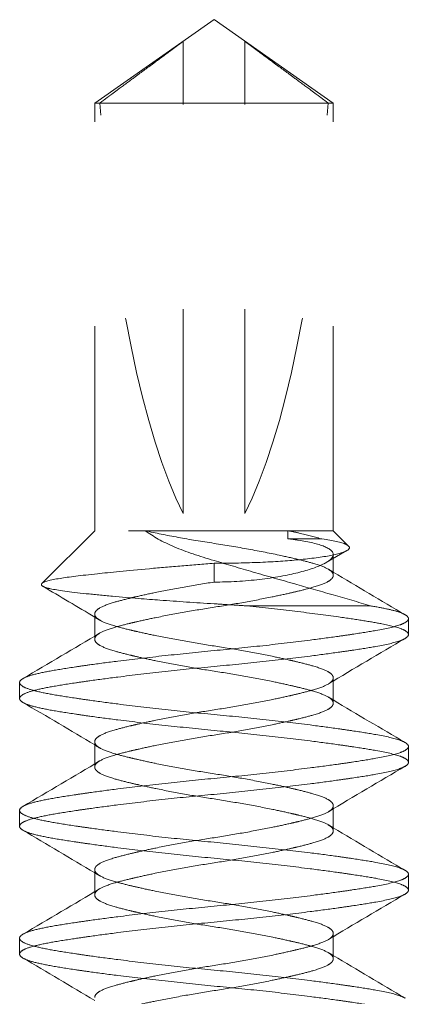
# Model space of a CAD drawing. Header units: inches. Extents: x 1.06 to 4.68, y 2.75 to 9.78.
# Drawn here: x 2.2364 to 2.4264, y 9.3053 to 9.7835 of the extents above; entities that cross this region are included whole.
import ezdxf

# ---------------------------------------------------------------- set-up
doc = ezdxf.new("R2010")
doc.units = ezdxf.units.IN
doc.header["$LTSCALE"] = 0.5
doc.header["$MEASUREMENT"] = 0
doc.linetypes.add('HIDDEN2', pattern=[0.1875, 0.125, -0.0625])
doc.layers.add('SHADE-BRACKET_SCREW', color=7, linetype='Continuous', lineweight=5)
doc.layers.add('SUB-BRACKET_HARDWARE', color=7, linetype='HIDDEN2', lineweight=5)

# ---------------------------------------------------------------- blocks, each defined once
blk = doc.blocks.new('SCREW1-085582')
at = {"layer": 'SUB-BRACKET_HARDWARE', "extrusion": (1, 6.12323e-17, 0)}
for p, q in [((10.07258, 3.66), (10.0143, 3.61919)), ((10.07258, 3.66), (10.13086, 3.61919)), ((10.05758, 3.41842), (10.05758, 3.64935)), ((10.0143, 3.41), (10.0143, 3.61919)), ((10.0143, 3.61919), (10.07258, 3.61919)), ((10.07258, 3.61919), (10.08758, 3.61919)), ((10.08758, 3.41842), (10.08758, 3.61919)), ((10.08758, 3.61919), (10.12836, 3.61919)), ((10.12836, 3.61919), (10.13086, 3.61919)), ((10.13086, 3.41), (10.13086, 3.61919)), ((9.98848, 3.38418), (10.0143, 3.41)), ((10.13086, 3.41), (10.0143, 3.41)), ((10.10873, 3.4061), (10.10873, 3.41)), ((10.13836, 3.4025), (10.13086, 3.41)), ((10.12466, 3.4061), (10.10873, 3.4061)), ((10.12732, 3.3944), (10.13754, 3.40031)), ((10.13086, 3.39645), (10.13086, 3.39837)), ((10.13086, 3.38823), (10.13086, 3.39645)), ((10.07258, 3.3849), (10.07258, 3.39409)), ((10.08862, 3.37328), (10.149, 3.37328)), ((10.0143, 3.35849), (10.0143, 3.36927)), ((10.16758, 3.35922), (10.16758, 3.36703)), ((10.0143, 3.35698), (10.0143, 3.35849)), ((10.13086, 3.33651), (10.13086, 3.33802)), ((9.97758, 3.33577), (9.97758, 3.32798)), ((10.13086, 3.32573), (10.13086, 3.33651)), ((10.0143, 3.29599), (10.0143, 3.30677)), ((10.16758, 3.29672), (10.16758, 3.30453)), ((10.0143, 3.29448), (10.0143, 3.29599)), ((9.97758, 3.27327), (9.97758, 3.26547)), ((10.13086, 3.27401), (10.13086, 3.27552)), ((10.13086, 3.26323), (10.13086, 3.27401)), ((10.0143, 3.23349), (10.0143, 3.24427)), ((10.16758, 3.23422), (10.16758, 3.24203)), ((10.0143, 3.23198), (10.0143, 3.23349)), ((9.97758, 3.21077), (9.97758, 3.20297)), ((10.13086, 3.21151), (10.13086, 3.21302)), ((10.13086, 3.20073), (10.13086, 3.21151))]:
    blk.add_line(p, q, dxfattribs=at)
at = {"layer": 'SUB-BRACKET_HARDWARE', "extrusion": (0, 0, -1)}
blk.add_ellipse((10.07258, 3.64835), major_axis=(0.01094, -0.25405), ratio=0.225326, start_param=0.449122, end_param=1.465476, dxfattribs=at)
at = {"layer": 'SUB-BRACKET_HARDWARE'}
blk.add_ellipse((10.07258, 3.64835), major_axis=(0.01094, 0.25405), ratio=0.225326, start_param=-2.692471, end_param=-1.676117, dxfattribs=at)
for points, weights, knots in [([(10.05758, 3.64935), (10.05593, 3.64815), (10.04525, 3.6403), (10.01928, 3.62103), (10.0168, 3.61919)], [21.9940153387, 20.1124455316, 12.9121312747, 6.87332440403, 6.57973969761], [-0.1946138, -0.1946138, -0.1946138, -0.1564904, -0.0538459, -0.0486248, -0.0486248, -0.0486248]), ([(10.08758, 3.61919), (10.08758, 3.62451), (10.08758, 3.64425), (10.08758, 3.649), (10.08758, 3.64935)], [5.68002516089, 6.33664944045, 11.1021401343, 13.5522705344, 13.7808323557], [-2.2084906, -2.2084906, -2.2084906, -2.129959, -1.5888945, -1.333224, -1.333224, -1.333224]), ([(10.08758, 3.64935), (10.08923, 3.64815), (10.0999, 3.6403), (10.12588, 3.62103), (10.12836, 3.61919)], [21.9940153387, 20.1124455316, 12.9121312747, 6.87332440403, 6.57973969761], [-0.1946138, -0.1946138, -0.1946138, -0.1564904, -0.0538459, -0.0486248, -0.0486248, -0.0486248])]:
    blk.add_rational_spline(points, weights, degree=2, knots=knots, dxfattribs=at)
for points, knots in [([(10.07258, 3.39545), (10.06546, 3.39753), (10.05896, 3.39968), (10.04744, 3.4046), (10.04273, 3.40724), (10.03899, 3.41)], [0.0000027, 0.0000027, 0.0000027, 0.0000027, 0.0586655, 0.0586655, 0.1167206, 0.1167206, 0.1167206, 0.1167206]), ([(10.07258, 3.40385), (10.06664, 3.40477), (10.06075, 3.40572), (10.04935, 3.40781), (10.04391, 3.40892), (10.03899, 3.41)], [0, 0, 0, 0, 0.04577914, 0.04577914, 0.09242014, 0.09242014, 0.09242014, 0.09242014]), ([(10.10873, 3.41), (10.11064, 3.40964), (10.11247, 3.40926), (10.11784, 3.40806), (10.12136, 3.40712), (10.12466, 3.4061)], [-0.14947036, -0.14947036, -0.14947036, -0.14947036, -0.13332476, -0.13332476, -0.09946102, -0.09946102, -0.09946102, -0.09946102]), ([(10.13086, 3.39837), (10.13086, 3.39974), (10.1294, 3.40112), (10.12343, 3.40355), (10.11892, 3.4046), (10.11215, 3.40566), (10.11049, 3.40589), (10.10873, 3.4061)], [0, 0, 0, 0, 0.056605, 0.056605, 0.11321, 0.11321, 0.1298162, 0.1298162, 0.1298162, 0.1298162]), ([(10.12466, 3.4061), (10.12489, 3.40607), (10.12512, 3.40604), (10.13074, 3.40526), (10.13493, 3.40433), (10.13764, 3.40306), (10.13807, 3.40278), (10.13836, 3.4025)], [0.43629108, 0.43629108, 0.43629108, 0.43629108, 0.43913625, 0.43913625, 0.50797843, 0.50797843, 0.52714597, 0.52714597, 0.52714597, 0.52714597]), ([(10.13086, 3.38823), (10.13086, 3.38874), (10.13064, 3.38926), (10.12979, 3.39028), (10.12916, 3.39077), (10.12671, 3.3922), (10.12435, 3.39307), (10.11923, 3.39458), (10.11686, 3.3952), (10.11149, 3.3965), (10.1085, 3.39719), (10.10041, 3.39894), (10.09506, 3.39998), (10.08396, 3.40199), (10.07828, 3.40296), (10.07258, 3.40385)], [0, 0, 0, 0, 0.0224105, 0.0224105, 0.044451, 0.044451, 0.0873114, 0.0873114, 0.1164624, 0.1164624, 0.1465608, 0.1465608, 0.1921639, 0.1921639, 0.2362429, 0.2362429, 0.2362429, 0.2362429]), ([(10.13836, 3.4025), (10.13907, 3.40176), (10.13877, 3.40101), (10.13609, 3.39947), (10.13315, 3.39858), (10.12454, 3.39698), (10.11887, 3.39626), (10.10732, 3.39522), (10.10078, 3.39479), (10.08685, 3.39422), (10.07945, 3.39409), (10.07258, 3.39409)], [0.527146, 0.527146, 0.527146, 0.527146, 0.5768206, 0.5768206, 0.6359481, 0.6359481, 0.6950756, 0.6950756, 0.7474303, 0.7474303, 0.799785, 0.799785, 0.799785, 0.799785]), ([(10.14897, 3.37332), (10.143, 3.37513), (10.13693, 3.37685), (10.12405, 3.38056), (10.11761, 3.38243), (10.10532, 3.38592), (10.09851, 3.38783), (10.08515, 3.39171), (10.07885, 3.39361), (10.07258, 3.39545)], [0, 0, 0, 0, 0.0611793, 0.0611793, 0.1281127, 0.1281127, 0.2091743, 0.2091743, 0.2861476, 0.2861476, 0.2861476, 0.2861476]), ([(10.07258, 3.39409), (10.06735, 3.39369), (10.06208, 3.39327), (10.05147, 3.39239), (10.04615, 3.39193), (10.03009, 3.39045), (10.0217, 3.38962), (10.00755, 3.38812), (10.00159, 3.38741), (9.99238, 3.38591), (9.98934, 3.38504), (9.98848, 3.38418)], [0, 0, 0, 0, 0.0400925, 0.0400925, 0.0816926, 0.0816926, 0.1701856, 0.1701856, 0.2875013, 0.2875013, 0.4262931, 0.4262931, 0.4262931, 0.4262931]), ([(10.07258, 3.3849), (10.0799, 3.3849), (10.08769, 3.38535), (10.10196, 3.38703), (10.10846, 3.38824), (10.11883, 3.3908), (10.12336, 3.39234), (10.12671, 3.39406), (10.12702, 3.39423), (10.12732, 3.3944)], [-0.850164, -0.850164, -0.850164, -0.850164, -0.79436, -0.79436, -0.738556, -0.738556, -0.6814374, -0.6814374, -0.6750845, -0.6750845, -0.6750845, -0.6750845]), ([(10.07258, 3.3726), (10.07745, 3.37335), (10.0823, 3.37414), (10.09189, 3.37584), (10.09658, 3.37675), (10.10391, 3.37826), (10.1067, 3.37886), (10.11082, 3.3798), (10.11226, 3.38013), (10.11631, 3.38111), (10.11872, 3.38173), (10.12403, 3.38326), (10.12651, 3.38417), (10.12908, 3.38561), (10.12974, 3.38612), (10.13063, 3.38716), (10.13086, 3.38769), (10.13086, 3.38823)], [0, 0, 0, 0, 0.0376006, 0.0376006, 0.0764939, 0.0764939, 0.1025993, 0.1025993, 0.1175492, 0.1175492, 0.1467119, 0.1467119, 0.1906799, 0.1906799, 0.2132836, 0.2132836, 0.2362862, 0.2362862, 0.2362862, 0.2362862]), ([(9.98848, 3.38418), (9.98803, 3.38373), (9.98817, 3.3833), (9.98889, 3.38286), (9.9889, 3.38285), (9.98891, 3.38284)], [0, 0, 0, 0, 0.04340202, 0.04340202, 0.04418271, 0.04418271, 0.04418271, 0.04418271]), ([(9.98891, 3.38284), (9.98963, 3.38242), (9.99091, 3.38201), (9.99624, 3.38087), (10.00193, 3.38011), (10.01403, 3.37882), (10.01832, 3.37839), (10.03167, 3.37716), (10.03996, 3.37653), (10.05461, 3.37545), (10.06356, 3.37483), (10.07258, 3.37428)], [0.0441827, 0.0441827, 0.0441827, 0.0441827, 0.0872327, 0.0872327, 0.1699536, 0.1699536, 0.2087865, 0.2087865, 0.2819431, 0.2819431, 0.382057, 0.382057, 0.382057, 0.382057]), ([(10.07258, 3.3849), (10.06762, 3.38413), (10.0627, 3.38333), (10.05297, 3.38161), (10.04821, 3.38068), (10.0408, 3.37915), (10.03798, 3.37854), (10.03386, 3.37759), (10.03244, 3.37726), (10.02843, 3.37628), (10.02605, 3.37566), (10.02089, 3.37415), (10.01849, 3.37326), (10.01602, 3.37184), (10.01538, 3.37135), (10.01452, 3.37032), (10.0143, 3.3698), (10.0143, 3.36927)], [0, 0, 0, 0, 0.0382085, 0.0382085, 0.0777249, 0.0777249, 0.1042307, 0.1042307, 0.1191807, 0.1191807, 0.148348, 0.148348, 0.1914987, 0.1914987, 0.2136921, 0.2136921, 0.2362629, 0.2362629, 0.2362629, 0.2362629]), ([(10.01667, 3.35992), (10.01674, 3.35996), (10.01681, 3.36), (10.01853, 3.36098), (10.02094, 3.36187), (10.02613, 3.36339), (10.02852, 3.36401), (10.03253, 3.36498), (10.03396, 3.36531), (10.03808, 3.36625), (10.0409, 3.36687), (10.04829, 3.36839), (10.05303, 3.36927), (10.06273, 3.371), (10.06764, 3.37183), (10.07258, 3.3726)], [0.0430571, 0.0430571, 0.0430571, 0.0430571, 0.0448959, 0.0448959, 0.0881832, 0.0881832, 0.1173172, 0.1173172, 0.1322566, 0.1322566, 0.1586672, 0.1586672, 0.1980544, 0.1980544, 0.2361661, 0.2361661, 0.2361661, 0.2361661]), ([(10.07258, 3.37428), (10.0752, 3.37412), (10.07782, 3.37396), (10.08309, 3.37363), (10.08573, 3.37347), (10.08836, 3.3733)], [0, 0, 0, 0, 0.02001793, 0.02001793, 0.04021318, 0.04021318, 0.04021318, 0.04021318]), ([(10.16758, 3.35922), (10.16758, 3.3597), (10.16729, 3.36017), (10.16614, 3.3611), (10.16529, 3.36155), (10.16197, 3.36285), (10.15876, 3.36367), (10.15184, 3.36502), (10.14869, 3.36556), (10.1416, 3.36668), (10.13769, 3.36726), (10.12698, 3.36877), (10.11982, 3.3697), (10.10466, 3.37155), (10.09675, 3.37245), (10.08862, 3.37328)], [-0.3410864, -0.3410864, -0.3410864, -0.3410864, -0.3081919, -0.3081919, -0.2757294, -0.2757294, -0.2126549, -0.2126549, -0.1708128, -0.1708128, -0.128584, -0.128584, -0.0639193, -0.0639193, -0.0007293, -0.0007293, -0.0007293, -0.0007293]), ([(10.149, 3.3733), (10.15197, 3.3728), (10.15462, 3.3723), (10.15925, 3.37131), (10.16121, 3.37081), (10.16413, 3.36985), (10.16518, 3.3694), (10.16596, 3.36894)], [-0.1543646, -0.1543646, -0.1543646, -0.1543646, -0.1160835, -0.1160835, -0.0773865, -0.0773865, -0.0448581, -0.0448581, -0.0448581, -0.0448581]), ([(10.0143, 3.36927), (10.0143, 3.36875), (10.01452, 3.36823), (10.01539, 3.3672), (10.01603, 3.3667), (10.01853, 3.36527), (10.02094, 3.36438), (10.02613, 3.36286), (10.02852, 3.36224), (10.03253, 3.36127), (10.03396, 3.36094), (10.03808, 3.36), (10.0409, 3.35938), (10.04829, 3.35786), (10.05303, 3.35698), (10.06273, 3.35525), (10.06764, 3.35442), (10.07258, 3.35365)], [0, 0, 0, 0, 0.0226388, 0.0226388, 0.0448959, 0.0448959, 0.0881833, 0.0881833, 0.1173173, 0.1173173, 0.1322567, 0.1322567, 0.158667, 0.158667, 0.1980531, 0.1980531, 0.2361662, 0.2361662, 0.2361662, 0.2361662]), ([(10.16758, 3.36703), (10.16758, 3.3665), (10.16722, 3.36597), (10.1658, 3.36494), (10.16475, 3.36445), (10.16068, 3.36303), (10.15675, 3.36213), (10.1483, 3.36062), (10.14444, 3.36001), (10.13795, 3.35903), (10.13565, 3.3587), (10.12895, 3.35776), (10.12436, 3.35715), (10.11229, 3.35561), (10.10455, 3.35468), (10.08869, 3.35295), (10.08065, 3.35216), (10.07258, 3.3514)], [-0.3815948, -0.3815948, -0.3815948, -0.3815948, -0.3450171, -0.3450171, -0.3090362, -0.3090362, -0.2390077, -0.2390077, -0.1922337, -0.1922337, -0.1682771, -0.1682771, -0.1255273, -0.1255273, -0.0618201, -0.0618201, 0, 0, 0, 0]), ([(10.16596, 3.36894), (10.1661, 3.36886), (10.16623, 3.36877), (10.16717, 3.36814), (10.16758, 3.36759), (10.16758, 3.36703)], [-0.04485814, -0.04485814, -0.04485814, -0.04485814, -0.03905563, -0.03905563, 0, 0, 0, 0]), ([(10.0143, 3.35698), (10.0143, 3.3575), (10.01452, 3.35802), (10.01535, 3.359), (10.01592, 3.35947), (10.01667, 3.35992)], [0, 0, 0, 0, 0.02263878, 0.02263878, 0.04305706, 0.04305706, 0.04305706, 0.04305706]), ([(10.07258, 3.3436), (10.08065, 3.34437), (10.08869, 3.34522), (10.10455, 3.34695), (10.11228, 3.34783), (10.12436, 3.34934), (10.12895, 3.34997), (10.13565, 3.35091), (10.13795, 3.35124), (10.14444, 3.3522), (10.1483, 3.35281), (10.15675, 3.35433), (10.16068, 3.35521), (10.16475, 3.35665), (10.1658, 3.35715), (10.16722, 3.35818), (10.16758, 3.3587), (10.16758, 3.35922)], [-0.3815446, -0.3815446, -0.3815446, -0.3815446, -0.319687, -0.319687, -0.255972, -0.255972, -0.213231, -0.213231, -0.1892809, -0.1892809, -0.1425291, -0.1425291, -0.0725262, -0.0725262, -0.0365615, -0.0365615, 0, 0, 0, 0]), ([(10.07258, 3.34135), (10.0677, 3.3421), (10.06285, 3.34289), (10.05327, 3.34459), (10.04858, 3.3455), (10.04125, 3.34701), (10.03845, 3.34761), (10.03434, 3.34855), (10.0329, 3.34888), (10.02885, 3.34986), (10.02644, 3.35048), (10.02113, 3.35201), (10.01865, 3.35292), (10.01608, 3.35436), (10.01542, 3.35487), (10.01452, 3.35591), (10.0143, 3.35644), (10.0143, 3.35698)], [0, 0, 0, 0, 0.0376006, 0.0376006, 0.0764939, 0.0764939, 0.1025993, 0.1025993, 0.1175492, 0.1175492, 0.1467119, 0.1467119, 0.1906799, 0.1906799, 0.2132836, 0.2132836, 0.2362862, 0.2362862, 0.2362862, 0.2362862]), ([(10.07258, 3.35365), (10.07746, 3.3529), (10.08231, 3.35211), (10.0919, 3.35041), (10.09659, 3.3495), (10.10392, 3.34799), (10.10671, 3.34739), (10.11083, 3.34645), (10.11227, 3.34611), (10.11631, 3.34513), (10.11873, 3.34451), (10.12403, 3.34299), (10.12651, 3.34208), (10.12908, 3.34064), (10.12974, 3.34013), (10.13063, 3.33909), (10.13086, 3.33856), (10.13086, 3.33802)], [0, 0, 0, 0, 0.0376132, 0.0376132, 0.0765194, 0.0765194, 0.1026331, 0.1026331, 0.1175829, 0.1175829, 0.1467457, 0.1467457, 0.1906969, 0.1906969, 0.2132923, 0.2132923, 0.2362859, 0.2362859, 0.2362859, 0.2362859]), ([(10.07258, 3.3514), (10.0645, 3.35063), (10.05646, 3.34978), (10.0406, 3.34804), (10.03286, 3.34717), (10.02078, 3.34565), (10.01619, 3.34503), (10.00949, 3.34409), (10.00719, 3.34376), (10.00059, 3.34278), (9.99664, 3.34215), (9.98981, 3.34092), (9.98694, 3.34032), (9.98231, 3.33908), (9.98055, 3.33845), (9.97818, 3.33713), (9.97758, 3.33645), (9.97758, 3.33577)], [0.3815365, 0.3815365, 0.3815365, 0.3815365, 0.4434408, 0.4434408, 0.5072035, 0.5072035, 0.5499758, 0.5499758, 0.5739351, 0.5739351, 0.6219117, 0.6219117, 0.6691274, 0.6691274, 0.7158819, 0.7158819, 0.7631942, 0.7631942, 0.7631942, 0.7631942]), ([(9.97919, 3.32606), (9.97812, 3.32669), (9.97758, 3.32733), (9.97758, 3.32866), (9.97818, 3.32934), (9.98056, 3.33065), (9.98231, 3.33128), (9.98694, 3.33251), (9.98982, 3.33312), (9.99665, 3.33435), (10.0006, 3.33498), (10.0072, 3.33596), (10.0095, 3.3363), (10.0162, 3.33724), (10.02079, 3.33785), (10.03287, 3.33938), (10.0406, 3.34032), (10.05646, 3.34205), (10.0645, 3.34284), (10.07258, 3.3436)], [0, 0, 0, 0, 0.0449162, 0.0449162, 0.0922439, 0.0922439, 0.138959, 0.138959, 0.1861917, 0.1861917, 0.2341723, 0.2341723, 0.258129, 0.258129, 0.3008839, 0.3008839, 0.3645991, 0.3645991, 0.4264273, 0.4264273, 0.4264273, 0.4264273]), ([(10.13086, 3.32573), (10.13086, 3.32625), (10.13064, 3.32677), (10.12977, 3.3278), (10.12913, 3.3283), (10.12663, 3.32973), (10.12422, 3.33062), (10.11903, 3.33214), (10.11664, 3.33276), (10.11262, 3.33373), (10.1112, 3.33406), (10.10708, 3.335), (10.10426, 3.33562), (10.09687, 3.33714), (10.09213, 3.33802), (10.08243, 3.33975), (10.07751, 3.34058), (10.07258, 3.34135)], [0, 0, 0, 0, 0.0226388, 0.0226388, 0.0448959, 0.0448959, 0.0881832, 0.0881832, 0.1173172, 0.1173172, 0.1322566, 0.1322566, 0.1586672, 0.1586672, 0.1980544, 0.1980544, 0.2361661, 0.2361661, 0.2361661, 0.2361661]), ([(10.13086, 3.33802), (10.13086, 3.3375), (10.13064, 3.33698), (10.1298, 3.336), (10.12923, 3.33553), (10.12849, 3.33508)], [0, 0, 0, 0, 0.02263878, 0.02263878, 0.04305706, 0.04305706, 0.04305706, 0.04305706]), ([(9.97758, 3.33577), (9.97758, 3.33577), (9.97758, 3.33577), (9.97758, 3.33509), (9.97818, 3.33441), (9.98056, 3.3331), (9.98231, 3.33247), (9.98694, 3.33124), (9.98982, 3.33063), (9.99665, 3.3294), (10.0006, 3.32877), (10.0072, 3.32779), (10.0095, 3.32745), (10.0162, 3.32651), (10.02079, 3.3259), (10.03287, 3.32437), (10.0406, 3.32343), (10.05646, 3.3217), (10.0645, 3.32091), (10.07258, 3.32015)], [0, 0, 0, 0, 0.0000258, 0.0000258, 0.0473536, 0.0473536, 0.0940686, 0.0940686, 0.1413013, 0.1413013, 0.1892819, 0.1892819, 0.2132386, 0.2132386, 0.2559934, 0.2559934, 0.3197086, 0.3197086, 0.3815365, 0.3815365, 0.3815365, 0.3815365]), ([(10.12849, 3.33508), (10.12842, 3.33504), (10.12835, 3.335), (10.12663, 3.33402), (10.12422, 3.33313), (10.11903, 3.33161), (10.11664, 3.33099), (10.11262, 3.33002), (10.1112, 3.32969), (10.10708, 3.32875), (10.10426, 3.32813), (10.09687, 3.32661), (10.09213, 3.32573), (10.08243, 3.324), (10.07751, 3.32317), (10.07258, 3.3224)], [0.0430571, 0.0430571, 0.0430571, 0.0430571, 0.0448959, 0.0448959, 0.0881832, 0.0881832, 0.1173172, 0.1173172, 0.1322566, 0.1322566, 0.1586674, 0.1586674, 0.198055, 0.198055, 0.2361669, 0.2361669, 0.2361669, 0.2361669]), ([(10.07258, 3.31235), (10.0645, 3.31312), (10.05646, 3.31397), (10.0406, 3.31571), (10.03286, 3.31658), (10.02078, 3.3181), (10.01619, 3.31872), (10.00949, 3.31966), (10.00719, 3.31999), (10.00059, 3.32097), (9.99664, 3.3216), (9.98981, 3.32283), (9.98694, 3.32343), (9.98231, 3.32467), (9.98055, 3.3253), (9.97931, 3.32599), (9.97925, 3.32603), (9.97919, 3.32606)], [0.4264273, 0.4264273, 0.4264273, 0.4264273, 0.4883309, 0.4883309, 0.5520931, 0.5520931, 0.594865, 0.594865, 0.6188243, 0.6188243, 0.6668009, 0.6668009, 0.7140166, 0.7140166, 0.7607711, 0.7607711, 0.7631931, 0.7631931, 0.7631931, 0.7631931]), ([(10.07258, 3.3101), (10.07745, 3.31085), (10.0823, 3.31164), (10.09189, 3.31334), (10.09658, 3.31425), (10.10391, 3.31576), (10.1067, 3.31636), (10.11082, 3.3173), (10.11226, 3.31763), (10.11631, 3.31861), (10.11872, 3.31923), (10.12403, 3.32076), (10.12651, 3.32167), (10.12908, 3.32311), (10.12974, 3.32362), (10.13063, 3.32466), (10.13086, 3.32519), (10.13086, 3.32573)], [0, 0, 0, 0, 0.0376006, 0.0376006, 0.0764939, 0.0764939, 0.1025993, 0.1025993, 0.1175492, 0.1175492, 0.1467119, 0.1467119, 0.1906799, 0.1906799, 0.2132836, 0.2132836, 0.2362862, 0.2362862, 0.2362862, 0.2362862]), ([(10.07258, 3.3224), (10.0677, 3.32165), (10.06285, 3.32086), (10.05326, 3.31916), (10.04857, 3.31825), (10.04124, 3.31674), (10.03844, 3.31614), (10.03433, 3.3152), (10.03289, 3.31486), (10.02884, 3.31388), (10.02643, 3.31326), (10.02113, 3.31174), (10.01865, 3.31083), (10.01608, 3.30939), (10.01542, 3.30888), (10.01452, 3.30784), (10.0143, 3.30731), (10.0143, 3.30677)], [0, 0, 0, 0, 0.0376135, 0.0376135, 0.07652, 0.07652, 0.1026338, 0.1026338, 0.1175837, 0.1175837, 0.1467465, 0.1467465, 0.1906976, 0.1906976, 0.213293, 0.213293, 0.2362867, 0.2362867, 0.2362867, 0.2362867]), ([(10.07258, 3.32015), (10.08065, 3.31938), (10.08868, 3.31853), (10.10453, 3.3168), (10.11226, 3.31592), (10.12433, 3.31441), (10.12892, 3.31379), (10.13562, 3.31285), (10.13793, 3.31252), (10.14442, 3.31156), (10.14828, 3.31094), (10.15673, 3.30942), (10.16067, 3.30854), (10.16443, 3.30721), (10.1653, 3.30683), (10.16596, 3.30644)], [-0.3815436, -0.3815436, -0.3815436, -0.3815436, -0.3197221, -0.3197221, -0.2560438, -0.2560438, -0.2133263, -0.2133263, -0.1893768, -0.1893768, -0.1426269, -0.1426269, -0.072576, -0.072576, -0.0448557, -0.0448557, -0.0448557, -0.0448557]), ([(10.01667, 3.29742), (10.01674, 3.29746), (10.01681, 3.2975), (10.01853, 3.29848), (10.02094, 3.29937), (10.02613, 3.30089), (10.02852, 3.30151), (10.03253, 3.30248), (10.03396, 3.30281), (10.03808, 3.30375), (10.0409, 3.30437), (10.04829, 3.30589), (10.05303, 3.30677), (10.06273, 3.3085), (10.06764, 3.30933), (10.07258, 3.3101)], [0.0430571, 0.0430571, 0.0430571, 0.0430571, 0.0448959, 0.0448959, 0.0881832, 0.0881832, 0.1173172, 0.1173172, 0.1322566, 0.1322566, 0.1586672, 0.1586672, 0.1980544, 0.1980544, 0.2361661, 0.2361661, 0.2361661, 0.2361661]), ([(10.16758, 3.29672), (10.16758, 3.29725), (10.16722, 3.29778), (10.1658, 3.29881), (10.16475, 3.2993), (10.16068, 3.30072), (10.15675, 3.30162), (10.1483, 3.30313), (10.14444, 3.30374), (10.13795, 3.30472), (10.13565, 3.30505), (10.12895, 3.30599), (10.12436, 3.3066), (10.11229, 3.30814), (10.10455, 3.30907), (10.08869, 3.3108), (10.08065, 3.31159), (10.07258, 3.31235)], [-0.3815946, -0.3815946, -0.3815946, -0.3815946, -0.3450167, -0.3450167, -0.3090356, -0.3090356, -0.2390069, -0.2390069, -0.1922329, -0.1922329, -0.1682763, -0.1682763, -0.1255268, -0.1255268, -0.0618199, -0.0618199, 0, 0, 0, 0]), ([(10.0143, 3.30677), (10.0143, 3.30625), (10.01452, 3.30573), (10.01539, 3.3047), (10.01603, 3.3042), (10.01853, 3.30277), (10.02094, 3.30188), (10.02613, 3.30036), (10.02852, 3.29974), (10.03253, 3.29877), (10.03396, 3.29844), (10.03808, 3.2975), (10.0409, 3.29688), (10.04829, 3.29536), (10.05303, 3.29448), (10.06273, 3.29275), (10.06764, 3.29192), (10.07258, 3.29115)], [0, 0, 0, 0, 0.0226388, 0.0226388, 0.0448959, 0.0448959, 0.0881832, 0.0881832, 0.1173172, 0.1173172, 0.1322566, 0.1322566, 0.1586674, 0.1586674, 0.1980551, 0.1980551, 0.2361669, 0.2361669, 0.2361669, 0.2361669]), ([(10.16596, 3.30644), (10.16616, 3.30632), (10.16634, 3.30621), (10.16722, 3.30557), (10.16758, 3.30505), (10.16758, 3.30453)], [-0.04485565, -0.04485565, -0.04485565, -0.04485565, -0.03658698, -0.03658698, 0, 0, 0, 0]), ([(10.16758, 3.30453), (10.16758, 3.304), (10.16722, 3.30347), (10.1658, 3.30244), (10.16475, 3.30195), (10.16068, 3.30053), (10.15675, 3.29963), (10.1483, 3.29812), (10.14444, 3.29751), (10.13795, 3.29653), (10.13565, 3.2962), (10.12895, 3.29526), (10.12436, 3.29465), (10.11229, 3.29311), (10.10455, 3.29218), (10.08869, 3.29045), (10.08065, 3.28966), (10.07258, 3.2889)], [-0.3815953, -0.3815953, -0.3815953, -0.3815953, -0.3450175, -0.3450175, -0.3090364, -0.3090364, -0.2390077, -0.2390077, -0.1922337, -0.1922337, -0.1682771, -0.1682771, -0.1255273, -0.1255273, -0.0618201, -0.0618201, 0, 0, 0, 0]), ([(10.0143, 3.29448), (10.0143, 3.295), (10.01452, 3.29552), (10.01535, 3.2965), (10.01592, 3.29697), (10.01667, 3.29742)], [0, 0, 0, 0, 0.02263878, 0.02263878, 0.04305706, 0.04305706, 0.04305706, 0.04305706]), ([(10.07258, 3.2811), (10.08065, 3.28187), (10.08869, 3.28272), (10.10455, 3.28445), (10.11228, 3.28533), (10.12436, 3.28684), (10.12895, 3.28747), (10.13565, 3.28841), (10.13795, 3.28874), (10.14444, 3.2897), (10.1483, 3.29031), (10.15675, 3.29183), (10.16068, 3.29271), (10.16475, 3.29415), (10.1658, 3.29465), (10.16722, 3.29568), (10.16758, 3.2962), (10.16758, 3.29672)], [-0.3815446, -0.3815446, -0.3815446, -0.3815446, -0.3196871, -0.3196871, -0.255972, -0.255972, -0.213231, -0.213231, -0.1892809, -0.1892809, -0.1425291, -0.1425291, -0.0725262, -0.0725262, -0.0365615, -0.0365615, 0, 0, 0, 0]), ([(10.07258, 3.27885), (10.0677, 3.2796), (10.06285, 3.28039), (10.05327, 3.28209), (10.04858, 3.283), (10.04125, 3.28451), (10.03845, 3.28511), (10.03434, 3.28605), (10.0329, 3.28638), (10.02885, 3.28736), (10.02644, 3.28798), (10.02113, 3.28951), (10.01865, 3.29042), (10.01608, 3.29186), (10.01542, 3.29237), (10.01452, 3.29341), (10.0143, 3.29394), (10.0143, 3.29448)], [0, 0, 0, 0, 0.0376006, 0.0376006, 0.0764939, 0.0764939, 0.1025993, 0.1025993, 0.1175492, 0.1175492, 0.1467119, 0.1467119, 0.1906799, 0.1906799, 0.2132836, 0.2132836, 0.2362862, 0.2362862, 0.2362862, 0.2362862]), ([(10.07258, 3.29115), (10.07746, 3.2904), (10.08231, 3.28961), (10.0919, 3.28791), (10.09659, 3.287), (10.10392, 3.28549), (10.10671, 3.28489), (10.11083, 3.28395), (10.11227, 3.28361), (10.11631, 3.28263), (10.11873, 3.28201), (10.12403, 3.28049), (10.12651, 3.27958), (10.12908, 3.27814), (10.12974, 3.27763), (10.13063, 3.27659), (10.13086, 3.27606), (10.13086, 3.27552)], [0, 0, 0, 0, 0.0376135, 0.0376135, 0.07652, 0.07652, 0.1026338, 0.1026338, 0.1175837, 0.1175837, 0.1467465, 0.1467465, 0.1906976, 0.1906976, 0.213293, 0.213293, 0.2362867, 0.2362867, 0.2362867, 0.2362867]), ([(10.07258, 3.2889), (10.0645, 3.28813), (10.05646, 3.28728), (10.0406, 3.28554), (10.03286, 3.28467), (10.02078, 3.28315), (10.01619, 3.28253), (10.00949, 3.28159), (10.00719, 3.28126), (10.00059, 3.28028), (9.99664, 3.27965), (9.98981, 3.27842), (9.98694, 3.27782), (9.98231, 3.27658), (9.98055, 3.27595), (9.97818, 3.27463), (9.97758, 3.27395), (9.97758, 3.27327)], [-0.7631942, -0.7631942, -0.7631942, -0.7631942, -0.70129, -0.70129, -0.6375272, -0.6375272, -0.5947549, -0.5947549, -0.5707956, -0.5707956, -0.522819, -0.522819, -0.4756033, -0.4756033, -0.4288489, -0.4288489, -0.3815365, -0.3815365, -0.3815365, -0.3815365]), ([(9.97919, 3.26356), (9.97812, 3.26419), (9.97758, 3.26483), (9.97758, 3.26616), (9.97818, 3.26684), (9.98056, 3.26815), (9.98231, 3.26878), (9.98694, 3.27001), (9.98982, 3.27062), (9.99665, 3.27185), (10.0006, 3.27248), (10.0072, 3.27346), (10.0095, 3.2738), (10.0162, 3.27474), (10.02079, 3.27535), (10.03287, 3.27688), (10.0406, 3.27782), (10.05646, 3.27955), (10.0645, 3.28034), (10.07258, 3.2811)], [0, 0, 0, 0, 0.0449162, 0.0449162, 0.0922439, 0.0922439, 0.138959, 0.138959, 0.1861917, 0.1861917, 0.2341723, 0.2341723, 0.258129, 0.258129, 0.3008839, 0.3008839, 0.3645991, 0.3645991, 0.4264273, 0.4264273, 0.4264273, 0.4264273]), ([(10.13086, 3.26323), (10.13086, 3.26375), (10.13064, 3.26427), (10.12977, 3.2653), (10.12913, 3.2658), (10.12663, 3.26723), (10.12422, 3.26812), (10.11903, 3.26964), (10.11664, 3.27026), (10.11262, 3.27123), (10.1112, 3.27156), (10.10708, 3.2725), (10.10426, 3.27312), (10.09687, 3.27464), (10.09213, 3.27552), (10.08243, 3.27725), (10.07751, 3.27808), (10.07258, 3.27885)], [0, 0, 0, 0, 0.0226388, 0.0226388, 0.0448959, 0.0448959, 0.0881832, 0.0881832, 0.1173172, 0.1173172, 0.1322566, 0.1322566, 0.1586672, 0.1586672, 0.1980544, 0.1980544, 0.2361661, 0.2361661, 0.2361661, 0.2361661]), ([(9.97758, 3.27327), (9.97758, 3.27327), (9.97758, 3.27327), (9.97758, 3.27259), (9.97818, 3.27191), (9.98056, 3.2706), (9.98231, 3.26997), (9.98694, 3.26874), (9.98982, 3.26813), (9.99665, 3.2669), (10.0006, 3.26627), (10.0072, 3.26529), (10.0095, 3.26495), (10.0162, 3.26401), (10.02079, 3.2634), (10.03287, 3.26187), (10.0406, 3.26093), (10.05646, 3.2592), (10.0645, 3.25841), (10.07258, 3.25765)], [-0.3815365, -0.3815365, -0.3815365, -0.3815365, -0.3815107, -0.3815107, -0.3341829, -0.3341829, -0.2874679, -0.2874679, -0.2402352, -0.2402352, -0.1922546, -0.1922546, -0.1682979, -0.1682979, -0.1255431, -0.1255431, -0.0618279, -0.0618279, 0, 0, 0, 0]), ([(10.12849, 3.27258), (10.12842, 3.27254), (10.12835, 3.2725), (10.12663, 3.27152), (10.12422, 3.27063), (10.11903, 3.26911), (10.11664, 3.26849), (10.11262, 3.26752), (10.1112, 3.26719), (10.10708, 3.26625), (10.10426, 3.26563), (10.09687, 3.26411), (10.09213, 3.26323), (10.08243, 3.2615), (10.07751, 3.26067), (10.07258, 3.2599)], [0.0430571, 0.0430571, 0.0430571, 0.0430571, 0.0448959, 0.0448959, 0.0881832, 0.0881832, 0.1173172, 0.1173172, 0.1322566, 0.1322566, 0.1586674, 0.1586674, 0.1980551, 0.1980551, 0.2361669, 0.2361669, 0.2361669, 0.2361669]), ([(10.13086, 3.27552), (10.13086, 3.275), (10.13064, 3.27448), (10.1298, 3.2735), (10.12923, 3.27303), (10.12849, 3.27258)], [0, 0, 0, 0, 0.02263878, 0.02263878, 0.04305706, 0.04305706, 0.04305706, 0.04305706]), ([(10.07258, 3.24985), (10.0645, 3.25062), (10.05646, 3.25147), (10.0406, 3.25321), (10.03286, 3.25408), (10.02078, 3.2556), (10.01619, 3.25622), (10.00949, 3.25716), (10.00719, 3.25749), (10.00059, 3.25847), (9.99664, 3.2591), (9.98981, 3.26033), (9.98694, 3.26093), (9.98231, 3.26217), (9.98055, 3.2628), (9.97931, 3.26349), (9.97925, 3.26353), (9.97919, 3.26356)], [0.4264273, 0.4264273, 0.4264273, 0.4264273, 0.4883309, 0.4883309, 0.5520931, 0.5520931, 0.594865, 0.594865, 0.6188243, 0.6188243, 0.6668009, 0.6668009, 0.7140166, 0.7140166, 0.7607711, 0.7607711, 0.7631931, 0.7631931, 0.7631931, 0.7631931]), ([(10.07258, 3.2476), (10.07745, 3.24835), (10.0823, 3.24914), (10.09189, 3.25084), (10.09658, 3.25175), (10.10391, 3.25326), (10.1067, 3.25386), (10.11082, 3.2548), (10.11226, 3.25513), (10.11631, 3.25611), (10.11872, 3.25673), (10.12403, 3.25826), (10.12651, 3.25917), (10.12908, 3.26061), (10.12974, 3.26112), (10.13063, 3.26216), (10.13086, 3.26269), (10.13086, 3.26323)], [0, 0, 0, 0, 0.0376006, 0.0376006, 0.0764939, 0.0764939, 0.1025993, 0.1025993, 0.1175492, 0.1175492, 0.1467119, 0.1467119, 0.1906799, 0.1906799, 0.2132836, 0.2132836, 0.2362862, 0.2362862, 0.2362862, 0.2362862]), ([(10.07258, 3.2599), (10.0677, 3.25915), (10.06285, 3.25836), (10.05326, 3.25666), (10.04857, 3.25575), (10.04124, 3.25424), (10.03844, 3.25364), (10.03433, 3.2527), (10.03289, 3.25236), (10.02884, 3.25138), (10.02643, 3.25076), (10.02113, 3.24924), (10.01865, 3.24833), (10.01608, 3.24689), (10.01542, 3.24638), (10.01452, 3.24534), (10.0143, 3.24481), (10.0143, 3.24427)], [0, 0, 0, 0, 0.0376135, 0.0376135, 0.07652, 0.07652, 0.1026338, 0.1026338, 0.1175837, 0.1175837, 0.1467465, 0.1467465, 0.1906976, 0.1906976, 0.213293, 0.213293, 0.2362867, 0.2362867, 0.2362867, 0.2362867]), ([(10.07258, 3.25765), (10.08065, 3.25688), (10.08868, 3.25603), (10.10453, 3.2543), (10.11226, 3.25342), (10.12433, 3.25191), (10.12892, 3.25129), (10.13562, 3.25035), (10.13793, 3.25002), (10.14442, 3.24906), (10.14828, 3.24844), (10.15673, 3.24692), (10.16067, 3.24604), (10.16443, 3.24471), (10.1653, 3.24433), (10.16596, 3.24394)], [-0.3815436, -0.3815436, -0.3815436, -0.3815436, -0.3197221, -0.3197221, -0.2560438, -0.2560438, -0.2133263, -0.2133263, -0.1893768, -0.1893768, -0.1426269, -0.1426269, -0.072576, -0.072576, -0.0448557, -0.0448557, -0.0448557, -0.0448557]), ([(10.01667, 3.23492), (10.01674, 3.23496), (10.01681, 3.235), (10.01853, 3.23598), (10.02094, 3.23687), (10.02613, 3.23839), (10.02852, 3.23901), (10.03253, 3.23998), (10.03396, 3.24031), (10.03808, 3.24125), (10.0409, 3.24187), (10.04829, 3.24339), (10.05303, 3.24427), (10.06273, 3.246), (10.06764, 3.24683), (10.07258, 3.2476)], [0.0430571, 0.0430571, 0.0430571, 0.0430571, 0.0448959, 0.0448959, 0.0881832, 0.0881832, 0.1173172, 0.1173172, 0.1322566, 0.1322566, 0.1586672, 0.1586672, 0.1980544, 0.1980544, 0.2361661, 0.2361661, 0.2361661, 0.2361661]), ([(10.16758, 3.23422), (10.16758, 3.23475), (10.16722, 3.23528), (10.1658, 3.23631), (10.16475, 3.2368), (10.16068, 3.23822), (10.15675, 3.23912), (10.1483, 3.24063), (10.14444, 3.24124), (10.13795, 3.24222), (10.13565, 3.24255), (10.12895, 3.24349), (10.12436, 3.2441), (10.11229, 3.24564), (10.10455, 3.24657), (10.08869, 3.2483), (10.08065, 3.24909), (10.07258, 3.24985)], [-0.3815946, -0.3815946, -0.3815946, -0.3815946, -0.3450167, -0.3450167, -0.3090356, -0.3090356, -0.239007, -0.239007, -0.192233, -0.192233, -0.1682763, -0.1682763, -0.1255268, -0.1255268, -0.0618199, -0.0618199, 0, 0, 0, 0]), ([(10.0143, 3.24427), (10.0143, 3.24375), (10.01452, 3.24323), (10.01539, 3.2422), (10.01603, 3.2417), (10.01853, 3.24027), (10.02094, 3.23938), (10.02613, 3.23786), (10.02852, 3.23724), (10.03253, 3.23627), (10.03396, 3.23594), (10.03808, 3.235), (10.0409, 3.23438), (10.04829, 3.23286), (10.05303, 3.23198), (10.06273, 3.23025), (10.06764, 3.22942), (10.07258, 3.22865)], [0, 0, 0, 0, 0.0226388, 0.0226388, 0.0448959, 0.0448959, 0.0881832, 0.0881832, 0.1173172, 0.1173172, 0.1322566, 0.1322566, 0.1586674, 0.1586674, 0.1980551, 0.1980551, 0.2361669, 0.2361669, 0.2361669, 0.2361669]), ([(10.16596, 3.24394), (10.16616, 3.24382), (10.16634, 3.24371), (10.16722, 3.24307), (10.16758, 3.24255), (10.16758, 3.24203)], [-0.04485565, -0.04485565, -0.04485565, -0.04485565, -0.03658698, -0.03658698, 0, 0, 0, 0]), ([(10.16758, 3.24203), (10.16758, 3.2415), (10.16722, 3.24097), (10.1658, 3.23994), (10.16475, 3.23945), (10.16068, 3.23803), (10.15675, 3.23713), (10.1483, 3.23562), (10.14444, 3.23501), (10.13795, 3.23403), (10.13565, 3.2337), (10.12895, 3.23276), (10.12436, 3.23215), (10.11229, 3.23061), (10.10455, 3.22968), (10.08869, 3.22795), (10.08065, 3.22716), (10.07258, 3.2264)], [-0.3815953, -0.3815953, -0.3815953, -0.3815953, -0.3450175, -0.3450175, -0.3090364, -0.3090364, -0.2390077, -0.2390077, -0.1922337, -0.1922337, -0.1682771, -0.1682771, -0.1255273, -0.1255273, -0.0618201, -0.0618201, 0, 0, 0, 0]), ([(10.0143, 3.23198), (10.0143, 3.2325), (10.01452, 3.23302), (10.01535, 3.234), (10.01592, 3.23447), (10.01667, 3.23492)], [0, 0, 0, 0, 0.02263878, 0.02263878, 0.04305706, 0.04305706, 0.04305706, 0.04305706]), ([(10.07258, 3.2186), (10.08065, 3.21937), (10.08869, 3.22022), (10.10455, 3.22195), (10.11228, 3.22283), (10.12436, 3.22434), (10.12895, 3.22497), (10.13565, 3.22591), (10.13795, 3.22624), (10.14444, 3.2272), (10.1483, 3.22781), (10.15675, 3.22933), (10.16068, 3.23021), (10.16475, 3.23165), (10.1658, 3.23215), (10.16722, 3.23318), (10.16758, 3.2337), (10.16758, 3.23422)], [-0.3815446, -0.3815446, -0.3815446, -0.3815446, -0.3196871, -0.3196871, -0.255972, -0.255972, -0.213231, -0.213231, -0.1892809, -0.1892809, -0.1425291, -0.1425291, -0.0725262, -0.0725262, -0.0365615, -0.0365615, 0, 0, 0, 0]), ([(10.07258, 3.21635), (10.0677, 3.2171), (10.06285, 3.21789), (10.05327, 3.21959), (10.04858, 3.2205), (10.04125, 3.22201), (10.03845, 3.22261), (10.03434, 3.22355), (10.0329, 3.22388), (10.02885, 3.22486), (10.02644, 3.22548), (10.02113, 3.22701), (10.01865, 3.22792), (10.01608, 3.22936), (10.01542, 3.22987), (10.01452, 3.23091), (10.0143, 3.23144), (10.0143, 3.23198)], [0, 0, 0, 0, 0.0376006, 0.0376006, 0.0764939, 0.0764939, 0.1025993, 0.1025993, 0.1175492, 0.1175492, 0.1467119, 0.1467119, 0.1906799, 0.1906799, 0.2132836, 0.2132836, 0.2362862, 0.2362862, 0.2362862, 0.2362862]), ([(10.07258, 3.22865), (10.07746, 3.2279), (10.08231, 3.22711), (10.0919, 3.22541), (10.09659, 3.2245), (10.10392, 3.22299), (10.10671, 3.22239), (10.11083, 3.22145), (10.11227, 3.22111), (10.11631, 3.22013), (10.11873, 3.21951), (10.12403, 3.21799), (10.12651, 3.21708), (10.12908, 3.21564), (10.12974, 3.21513), (10.13063, 3.21409), (10.13086, 3.21356), (10.13086, 3.21302)], [0, 0, 0, 0, 0.0376135, 0.0376135, 0.07652, 0.07652, 0.1026338, 0.1026338, 0.1175837, 0.1175837, 0.1467465, 0.1467465, 0.1906976, 0.1906976, 0.213293, 0.213293, 0.2362867, 0.2362867, 0.2362867, 0.2362867]), ([(10.07258, 3.2264), (10.0645, 3.22563), (10.05646, 3.22478), (10.0406, 3.22304), (10.03286, 3.22217), (10.02078, 3.22065), (10.01619, 3.22003), (10.00949, 3.21909), (10.00719, 3.21876), (10.00059, 3.21778), (9.99664, 3.21715), (9.98981, 3.21592), (9.98694, 3.21532), (9.98231, 3.21408), (9.98055, 3.21345), (9.97818, 3.21213), (9.97758, 3.21145), (9.97758, 3.21077)], [-0.7631942, -0.7631942, -0.7631942, -0.7631942, -0.70129, -0.70129, -0.6375272, -0.6375272, -0.5947549, -0.5947549, -0.5707956, -0.5707956, -0.522819, -0.522819, -0.4756033, -0.4756033, -0.4288489, -0.4288489, -0.3815365, -0.3815365, -0.3815365, -0.3815365]), ([(9.97919, 3.20106), (9.97812, 3.20169), (9.97758, 3.20233), (9.97758, 3.20366), (9.97818, 3.20434), (9.98056, 3.20565), (9.98231, 3.20628), (9.98694, 3.20751), (9.98982, 3.20812), (9.99665, 3.20935), (10.0006, 3.20998), (10.0072, 3.21096), (10.0095, 3.2113), (10.0162, 3.21224), (10.02079, 3.21285), (10.03287, 3.21438), (10.0406, 3.21532), (10.05646, 3.21705), (10.0645, 3.21784), (10.07258, 3.2186)], [0, 0, 0, 0, 0.0449162, 0.0449162, 0.0922439, 0.0922439, 0.138959, 0.138959, 0.1861917, 0.1861917, 0.2341723, 0.2341723, 0.258129, 0.258129, 0.3008839, 0.3008839, 0.3645991, 0.3645991, 0.4264273, 0.4264273, 0.4264273, 0.4264273]), ([(10.13086, 3.20073), (10.13086, 3.20125), (10.13064, 3.20177), (10.12977, 3.2028), (10.12913, 3.2033), (10.12663, 3.20473), (10.12422, 3.20562), (10.11903, 3.20714), (10.11664, 3.20776), (10.11262, 3.20873), (10.1112, 3.20906), (10.10708, 3.21), (10.10426, 3.21062), (10.09687, 3.21214), (10.09213, 3.21302), (10.08243, 3.21475), (10.07751, 3.21558), (10.07258, 3.21635)], [0, 0, 0, 0, 0.0226388, 0.0226388, 0.0448959, 0.0448959, 0.0881832, 0.0881832, 0.1173172, 0.1173172, 0.1322566, 0.1322566, 0.1586672, 0.1586672, 0.1980544, 0.1980544, 0.2361661, 0.2361661, 0.2361661, 0.2361661]), ([(9.97758, 3.21077), (9.97758, 3.21077), (9.97758, 3.21077), (9.97758, 3.21009), (9.97818, 3.20941), (9.98056, 3.2081), (9.98231, 3.20747), (9.98694, 3.20624), (9.98982, 3.20563), (9.99665, 3.2044), (10.0006, 3.20377), (10.0072, 3.20279), (10.0095, 3.20245), (10.0162, 3.20151), (10.02079, 3.2009), (10.03287, 3.19937), (10.0406, 3.19843), (10.05646, 3.1967), (10.0645, 3.19591), (10.07258, 3.19515)], [-0.3815365, -0.3815365, -0.3815365, -0.3815365, -0.3815107, -0.3815107, -0.3341829, -0.3341829, -0.2874679, -0.2874679, -0.2402352, -0.2402352, -0.1922546, -0.1922546, -0.1682979, -0.1682979, -0.1255431, -0.1255431, -0.0618279, -0.0618279, 0, 0, 0, 0]), ([(10.12849, 3.21008), (10.12842, 3.21004), (10.12835, 3.21), (10.12663, 3.20902), (10.12422, 3.20813), (10.11903, 3.20661), (10.11664, 3.20599), (10.11262, 3.20502), (10.1112, 3.20469), (10.10708, 3.20375), (10.10426, 3.20313), (10.09687, 3.20161), (10.09213, 3.20073), (10.08243, 3.199), (10.07751, 3.19817), (10.07258, 3.1974)], [0.0430571, 0.0430571, 0.0430571, 0.0430571, 0.0448959, 0.0448959, 0.0881832, 0.0881832, 0.1173172, 0.1173172, 0.1322566, 0.1322566, 0.1586674, 0.1586674, 0.1980551, 0.1980551, 0.2361669, 0.2361669, 0.2361669, 0.2361669]), ([(10.13086, 3.21302), (10.13086, 3.2125), (10.13064, 3.21198), (10.1298, 3.211), (10.12923, 3.21053), (10.12849, 3.21008)], [0, 0, 0, 0, 0.02263878, 0.02263878, 0.04305706, 0.04305706, 0.04305706, 0.04305706]), ([(10.07258, 3.18735), (10.0645, 3.18812), (10.05646, 3.18897), (10.0406, 3.19071), (10.03286, 3.19158), (10.02078, 3.1931), (10.01619, 3.19372), (10.00949, 3.19466), (10.00719, 3.19499), (10.00059, 3.19597), (9.99664, 3.1966), (9.98981, 3.19783), (9.98694, 3.19843), (9.98231, 3.19967), (9.98055, 3.2003), (9.97931, 3.20099), (9.97925, 3.20103), (9.97919, 3.20106)], [0.4264273, 0.4264273, 0.4264273, 0.4264273, 0.4883309, 0.4883309, 0.5520931, 0.5520931, 0.594865, 0.594865, 0.6188243, 0.6188243, 0.6668009, 0.6668009, 0.7140166, 0.7140166, 0.7607711, 0.7607711, 0.7631931, 0.7631931, 0.7631931, 0.7631931]), ([(10.07258, 3.1851), (10.07745, 3.18585), (10.0823, 3.18664), (10.09189, 3.18834), (10.09658, 3.18925), (10.10391, 3.19076), (10.1067, 3.19136), (10.11082, 3.1923), (10.11226, 3.19263), (10.11631, 3.19361), (10.11872, 3.19423), (10.12403, 3.19576), (10.12651, 3.19667), (10.12908, 3.19811), (10.12974, 3.19862), (10.13063, 3.19966), (10.13086, 3.20019), (10.13086, 3.20073)], [0, 0, 0, 0, 0.0376006, 0.0376006, 0.0764939, 0.0764939, 0.1025993, 0.1025993, 0.1175492, 0.1175492, 0.1467119, 0.1467119, 0.1906799, 0.1906799, 0.2132836, 0.2132836, 0.2362862, 0.2362862, 0.2362862, 0.2362862]), ([(10.07258, 3.1974), (10.0677, 3.19665), (10.06285, 3.19586), (10.05326, 3.19416), (10.04857, 3.19325), (10.04124, 3.19174), (10.03844, 3.19114), (10.03433, 3.1902), (10.03289, 3.18986), (10.02884, 3.18888), (10.02643, 3.18826), (10.02113, 3.18674), (10.01865, 3.18583), (10.01608, 3.18439), (10.01542, 3.18388), (10.01452, 3.18284), (10.0143, 3.18231), (10.0143, 3.18177)], [0, 0, 0, 0, 0.0376135, 0.0376135, 0.07652, 0.07652, 0.1026338, 0.1026338, 0.1175837, 0.1175837, 0.1467465, 0.1467465, 0.1906976, 0.1906976, 0.213293, 0.213293, 0.2362867, 0.2362867, 0.2362867, 0.2362867]), ([(10.07258, 3.19515), (10.08065, 3.19438), (10.08868, 3.19353), (10.10453, 3.1918), (10.11226, 3.19092), (10.12433, 3.18941), (10.12892, 3.18879), (10.13562, 3.18785), (10.13793, 3.18752), (10.14442, 3.18656), (10.14828, 3.18594), (10.15673, 3.18442), (10.16067, 3.18354), (10.16443, 3.18221), (10.1653, 3.18183), (10.16596, 3.18144)], [-0.3815436, -0.3815436, -0.3815436, -0.3815436, -0.3197221, -0.3197221, -0.2560438, -0.2560438, -0.2133263, -0.2133263, -0.1893768, -0.1893768, -0.1426269, -0.1426269, -0.072576, -0.072576, -0.0448557, -0.0448557, -0.0448557, -0.0448557]), ([(10.01667, 3.17242), (10.01674, 3.17246), (10.01681, 3.1725), (10.01853, 3.17348), (10.02094, 3.17437), (10.02613, 3.17589), (10.02852, 3.17651), (10.03253, 3.17748), (10.03396, 3.17781), (10.03808, 3.17875), (10.0409, 3.17937), (10.04829, 3.18089), (10.05303, 3.18177), (10.06273, 3.1835), (10.06764, 3.18433), (10.07258, 3.1851)], [0.0430571, 0.0430571, 0.0430571, 0.0430571, 0.0448959, 0.0448959, 0.0881832, 0.0881832, 0.1173172, 0.1173172, 0.1322566, 0.1322566, 0.1586672, 0.1586672, 0.1980544, 0.1980544, 0.2361661, 0.2361661, 0.2361661, 0.2361661]), ([(10.16758, 3.17172), (10.16758, 3.17225), (10.16722, 3.17278), (10.1658, 3.17381), (10.16475, 3.1743), (10.16068, 3.17572), (10.15675, 3.17662), (10.1483, 3.17813), (10.14444, 3.17874), (10.13795, 3.17972), (10.13565, 3.18005), (10.12895, 3.18099), (10.12436, 3.1816), (10.11229, 3.18314), (10.10455, 3.18407), (10.08869, 3.1858), (10.08065, 3.18659), (10.07258, 3.18735)], [-0.3815946, -0.3815946, -0.3815946, -0.3815946, -0.3450167, -0.3450167, -0.3090356, -0.3090356, -0.2390069, -0.2390069, -0.1922329, -0.1922329, -0.1682763, -0.1682763, -0.1255268, -0.1255268, -0.0618199, -0.0618199, 0, 0, 0, 0])]:
    blk.add_open_spline(points, degree=3, knots=knots, dxfattribs=at)
for points in [[(10.12732, 3.3944), (10.12969, 3.39578), (10.13086, 3.39715), (10.13086, 3.39837)], [(10.12849, 3.39117), (10.12928, 3.39069), (10.13007, 3.39021), (10.13086, 3.38974)], [(10.13086, 3.38974), (10.14251, 3.38274), (10.15423, 3.37583), (10.16596, 3.36894)], [(10.0143, 3.36776), (10.00586, 3.37282), (9.99739, 3.37784), (9.98891, 3.38284)], [(10.08862, 3.37328), (10.08853, 3.37328), (10.08845, 3.37329), (10.08836, 3.37329)], [(10.01667, 3.36633), (10.01588, 3.36681), (10.01509, 3.36729), (10.0143, 3.36776)], [(9.97919, 3.33769), (9.99172, 3.34505), (10.00423, 3.35243), (10.01667, 3.35992)], [(10.16596, 3.35731), (10.15344, 3.34995), (10.14092, 3.34257), (10.12849, 3.33508)], [(10.12849, 3.32867), (10.12928, 3.32819), (10.13007, 3.32771), (10.13086, 3.32724)], [(10.0143, 3.30526), (10.00264, 3.31226), (9.99092, 3.31917), (9.97919, 3.32606)], [(10.13086, 3.32724), (10.14251, 3.32024), (10.15423, 3.31333), (10.16596, 3.30644)], [(10.01667, 3.30383), (10.01588, 3.30431), (10.01509, 3.30479), (10.0143, 3.30526)], [(9.97919, 3.27519), (9.99172, 3.28255), (10.00423, 3.28993), (10.01667, 3.29742)], [(10.16596, 3.29481), (10.15344, 3.28745), (10.14092, 3.28007), (10.12849, 3.27258)], [(10.0143, 3.24276), (10.00264, 3.24976), (9.99092, 3.25667), (9.97919, 3.26356)], [(10.12849, 3.26617), (10.12928, 3.26569), (10.13007, 3.26521), (10.13086, 3.26474)], [(10.13086, 3.26474), (10.14251, 3.25774), (10.15423, 3.25083), (10.16596, 3.24394)], [(10.01667, 3.24133), (10.01588, 3.24181), (10.01509, 3.24229), (10.0143, 3.24276)], [(9.97919, 3.21269), (9.99172, 3.22005), (10.00423, 3.22743), (10.01667, 3.23492)], [(10.16596, 3.23231), (10.15344, 3.22495), (10.14092, 3.21757), (10.12849, 3.21008)], [(10.0143, 3.18026), (10.00264, 3.18726), (9.99092, 3.19417), (9.97919, 3.20106)], [(10.12849, 3.20367), (10.12928, 3.20319), (10.13007, 3.20271), (10.13086, 3.20224)], [(10.13086, 3.20224), (10.14251, 3.19524), (10.15423, 3.18833), (10.16596, 3.18144)]]:
    blk.add_open_spline(points, degree=3, dxfattribs=at)
blk = doc.blocks.new('SCREWS-085582')
at = {"layer": 'SUB-BRACKET_HARDWARE'}
blk.add_blockref('SCREW1-085582', (0, 0), dxfattribs=at)
blk = doc.blocks.new('SYSTEM-085582')
at = {"layer": 'SUB-BRACKET_HARDWARE'}
blk.add_blockref('SCREWS-085582', (0, 0), dxfattribs=at)

msp = doc.modelspace()

# ---------------------------------------------------------------- block references
at = {"layer": 'SHADE-BRACKET_SCREW'}
msp.add_blockref('SYSTEM-085582', (-7.74117, 6.1235), dxfattribs=at)

doc.saveas('drawing.dxf')
